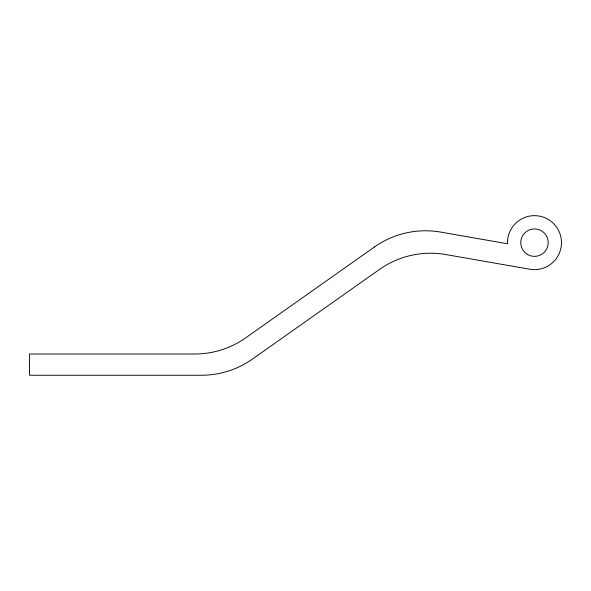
<?xml version="1.0" encoding="UTF-8"?>
<svg xmlns="http://www.w3.org/2000/svg" width="591" height="591" viewBox="0 0 591 591"><rect width="100%" height="100%" fill="white"/><g stroke="black" fill="none" stroke-linecap="round" stroke-linejoin="round"><path stroke-width="0.89" d="M374.472 246.972L245.738 337.816A88.51 88.51 0 0 1 194.705 354.009L29.55 354.009L29.55 375.255L201.442 375.255A88.51 88.51 0 0 0 252.475 359.062L379.503 269.422A88.51 88.51 0 0 1 445.784 254.551L529.832 269.245A26.994 26.994 0 0 0 561.339 245.383A26.994 26.994 0 0 0 535.291 215.663A26.994 26.994 0 0 0 507.506 243.773L440.746 232.1A88.51 88.51 0 0 0 374.472 246.972M527.623 254.529A13.719 13.719 0 0 0 548.197 242.65A13.719 13.719 0 0 0 527.623 230.771A13.719 13.719 0 0 0 527.623 254.529"/></g></svg>
